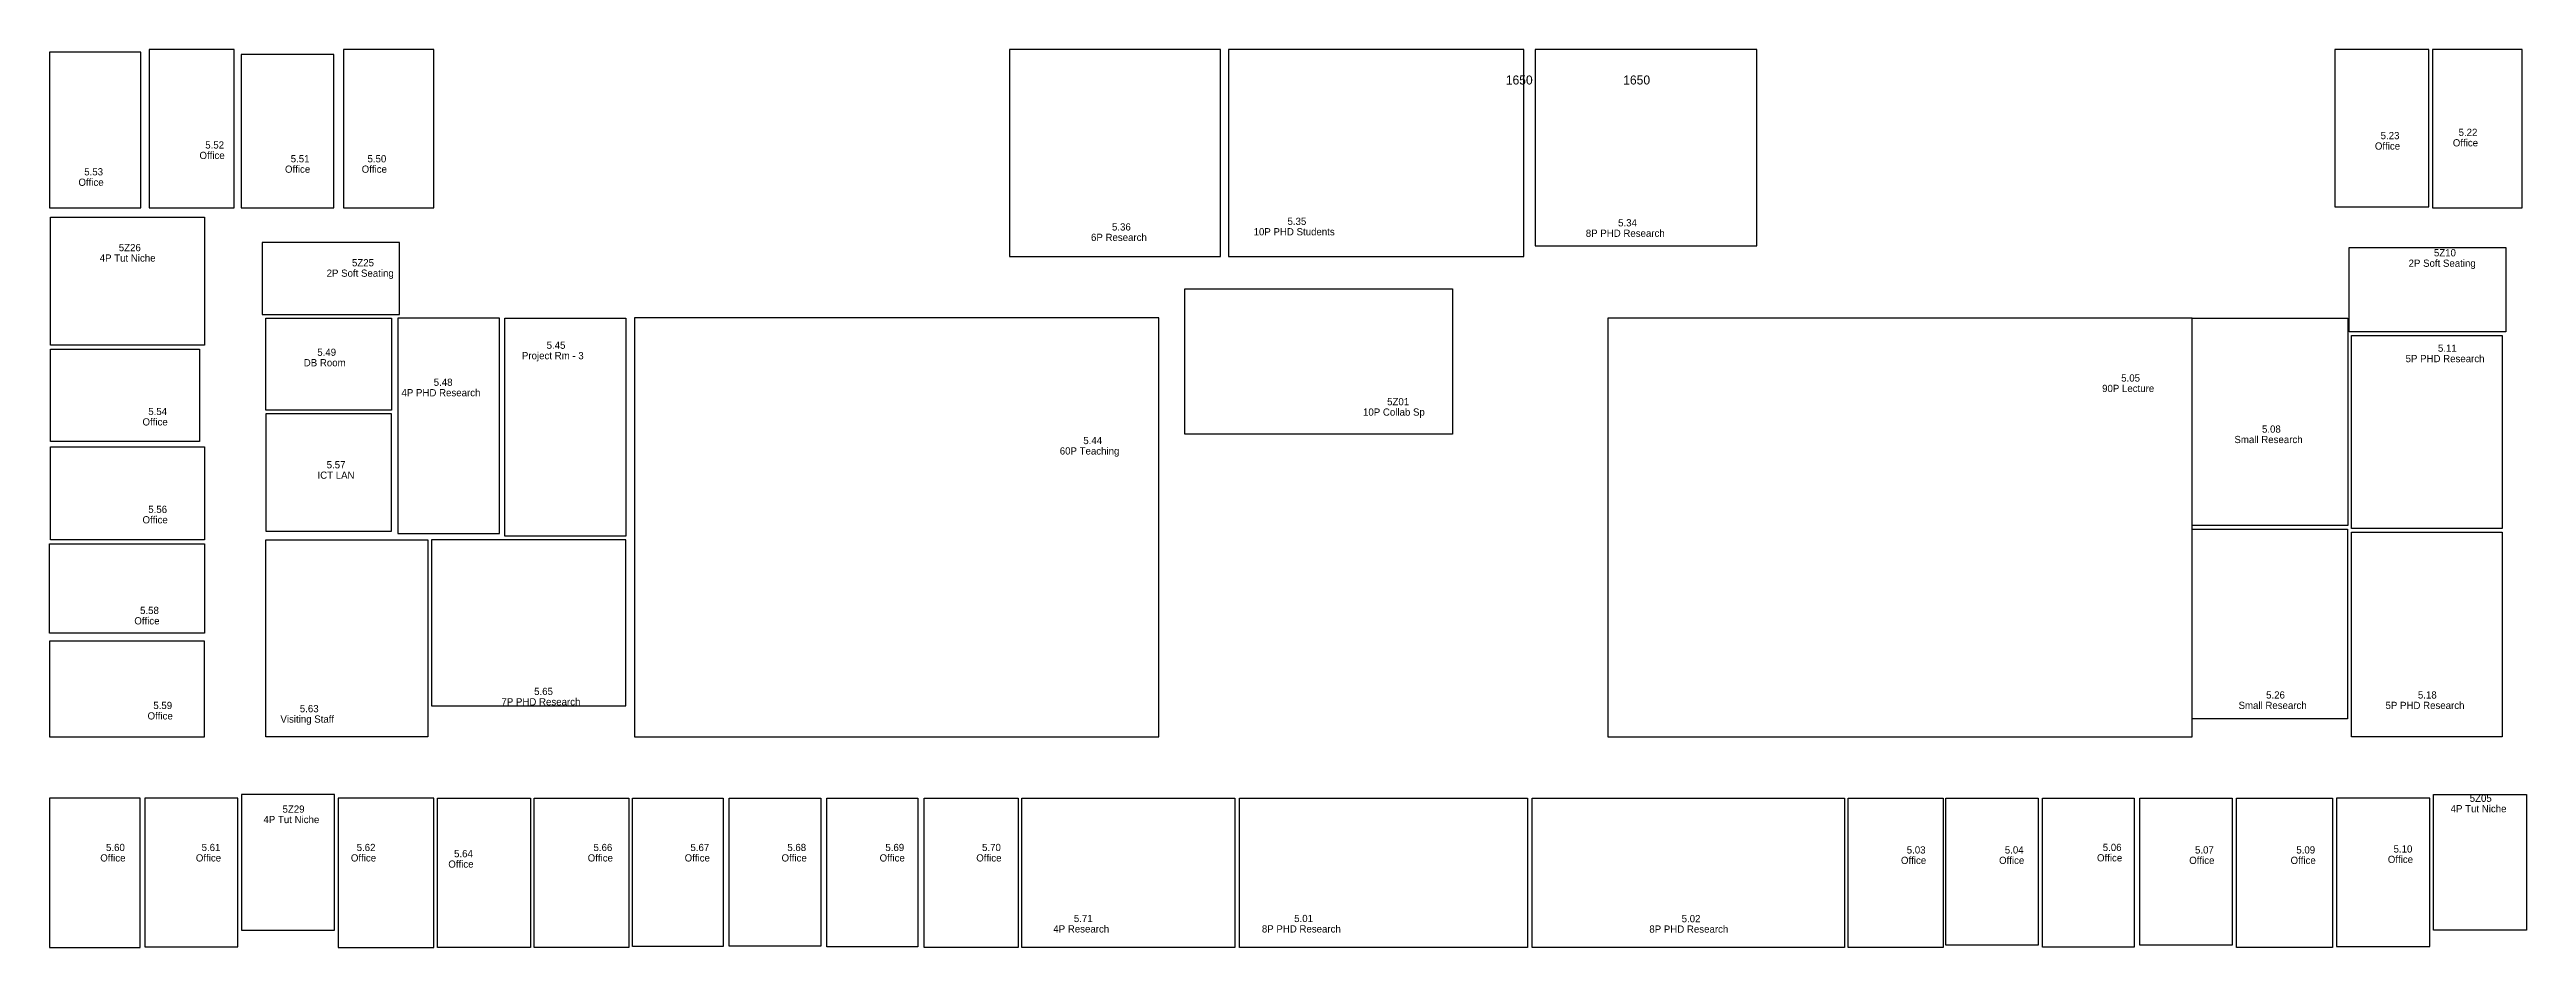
# Model space of a CAD drawing. Header units: millimetres. Extents: x 89863 to 339490, y -5784 to 52720.
# Drawn here: x 156863 to 225425, y 9370 to 34246 of the extents above; entities that cross this region are included whole.
import ezdxf

# ---------------------------------------------------------------- set-up
doc = ezdxf.new("R2010")
doc.units = ezdxf.units.MM
for name, color, linetype in [('A-ANNO-DIMS', 7, 'Continuous'), ('A-AREA-IDEN', 7, 'Continuous'), ('A-AREA-ROOM', 7, 'Continuous')]:
    doc.layers.add(name, color=color, linetype=linetype)

msp = doc.modelspace()

# ---------------------------------------------------------------- linework, layer by layer
at = {"layer": 'A-AREA-ROOM'}
for points in [[(159391, 34176), (156863, 34176), (156863, 29860), (159391, 29860)], [(159617, 29860), (161973, 29860), (161973, 34246), (159617, 34246)], [(164733, 34111), (162165, 34111), (162165, 29860), (164733, 29860)], [(167502, 34246), (164999, 34246), (164999, 29860), (167502, 29860)], [(189271, 34246), (183433, 34246), (183433, 28510), (189271, 28510)], [(197673, 34246), (189501, 34246), (189501, 28508), (197673, 28508)], [(204125, 34246), (197983, 34246), (197983, 28810), (204125, 28810)], [(222721, 34246), (220120, 34246), (220120, 29884), (222721, 29884)], [(222823, 29860), (225303, 29860), (225303, 34246), (222823, 34246)], [(161149, 26058), (156891, 26058), (156891, 29600), (161149, 29600)], [(162751, 26905), (166546, 26905), (166546, 28900), (162751, 28900)], [(224850, 26428), (220514, 26428), (220514, 28758), (224850, 28758)], [(188291, 27620), (195694, 27620), (195694, 23591), (188291, 23591)], [(162853, 26803), (166329, 26803), (166329, 24258), (162853, 24258)], [(169315, 26804), (166504, 26804), (166504, 20840), (169315, 20840)], [(169466, 26805), (172817, 26805), (172817, 20760), (169466, 20760)], [(187571, 26808), (173057, 26808), (173057, 15210), (187571, 15210)], [(216175, 26806), (200001, 26806), (200001, 15210), (216175, 15210)], [(220478, 21059), (216175, 21059), (216175, 26806), (220478, 26806)], [(220580, 26325), (224749, 26325), (224749, 20979), (220580, 20979)], [(156891, 25942), (161018, 25942), (161018, 23386), (156891, 23386)], [(166329, 24156), (162853, 24156), (162853, 20899), (166329, 20899)], [(156891, 23242), (161149, 23242), (161149, 20658), (156891, 20658)], [(162853, 20658), (167333, 20658), (167333, 15210), (162853, 15210)], [(172817, 20658), (167435, 20658), (167435, 16060), (172817, 16060)], [(216175, 20957), (220471, 20957), (220471, 15701), (216175, 15701)], [(220580, 20877), (224749, 20877), (224749, 15210), (220580, 15210)], [(156863, 20556), (161149, 20556), (161149, 18075), (156863, 18075)], [(161149, 17856), (156863, 17856), (156863, 15210), (161149, 15210)], [(159375, 13506), (156863, 13506), (156863, 9370), (159375, 9370)], [(162075, 13506), (159498, 13506), (159498, 9385), (162075, 9385)], [(164751, 13608), (162177, 13608), (162177, 9850), (164751, 9850)], [(167499, 13506), (164853, 13506), (164853, 9370), (167499, 9370)], [(167601, 13506), (170175, 13506), (170175, 9370), (167601, 9370)], [(170277, 13506), (172899, 13506), (172899, 9370), (170277, 9370)], [(173001, 13506), (175511, 13506), (175511, 9399), (173001, 9399)], [(175677, 13506), (178211, 13506), (178211, 9406), (175677, 9406)], [(178377, 13506), (180902, 13506), (180902, 9392), (178377, 9392)], [(181077, 13506), (183675, 13506), (183675, 9370), (181077, 9370)], [(183777, 13506), (189674, 13506), (189674, 9370), (183777, 9370)], [(189801, 13506), (197770, 13506), (197770, 9370), (189801, 9370)], [(197903, 13506), (206549, 13506), (206549, 9370), (197903, 9370)], [(206651, 13506), (209281, 13506), (209281, 9370), (206651, 9370)], [(209351, 13506), (211907, 13506), (211907, 9436), (209351, 9436)], [(212027, 13506), (214567, 13506), (214567, 9376), (212027, 9376)], [(214727, 13506), (217283, 13506), (217283, 9436), (214727, 9436)], [(217403, 13506), (220057, 13506), (220057, 9370), (217403, 9370)], [(222749, 13506), (220171, 13506), (220171, 9399), (222749, 9399)], [(222851, 13608), (225425, 13608), (225425, 9850), (222851, 9850)]]:
    msp.add_lwpolyline(points, close=True, dxfattribs=at)

# ---------------------------------------------------------------- texts
at = {"layer": 'A-ANNO-DIMS'}
for p in [(197173, 33276), (200423, 33276)]:
    msp.add_text('1650', height=250, dxfattribs=at).set_placement(p)
at = {"layer": 'A-AREA-IDEN'}
for s, p in [('5.52', (161173, 31501)), ('Office', (221229, 31472)), ('5.23', (221388, 31761)), ('Office', (223386, 31561)), ('5.22', (223546, 31850)), ('5.53', (157823, 30758)), ('Office', (161013, 31212)), ('Office', (163380, 30831)), ('5.51', (163539, 31120)), ('Office', (165504, 30831)), ('5.50', (165664, 31120)), ('Office', (157663, 30469)), ('5.35', (191130, 29386)), ('5.34', (200281, 29345)), ('5Z26', (158780, 28658)), ('6P Research', (185691, 28942)), ('5.36', (186271, 29231)), ('10P PHD Students', (190192, 29097)), ('8P PHD Research', (199387, 29056)), ('4P Tut Niche', (158252, 28369)), ('2P Soft Seating', (164533, 27950)), ('5Z25', (165234, 28239)), ('2P Soft Seating', (222162, 28226)), ('5Z10', (222863, 28515)), ('5.45', (170623, 25954)), ('5.11', (222975, 25872)), ('DB Room', (163900, 25470)), ('5.49', (164274, 25759)), ('Project Rm - 3', (169939, 25665)), ('5P PHD Research', (222079, 25583)), ('4P PHD Research', (166605, 24639)), ('5.48', (167497, 24928)), ('90P Lecture', (213679, 24757)), ('5.05', (214207, 25046)), ('Office', (159436, 23830)), ('5.54', (159596, 24119)), ('10P Collab Sp', (193221, 24102)), ('5Z01', (193888, 24391)), ('5.44', (185478, 23314)), ('Small Research', (217341, 23342)), ('5.08', (218104, 23631)), ('5.57', (164534, 22643)), ('60P Teaching', (184826, 23025)), ('ICT LAN', (164280, 22354)), ('Office', (159436, 21118)), ('5.56', (159596, 21407)), ('Office', (159210, 18319)), ('5.58', (159369, 18608)), ('5.65', (170277, 16365)), ('5.26', (218218, 16266)), ('5.18', (222420, 16266)), ('Office', (159576, 15686)), ('5.59', (159736, 15975)), ('Visiting Staff', (163254, 15598)), ('5.63', (163791, 15887)), ('7P PHD Research', (169372, 16076)), ('Small Research', (217455, 15977)), ('5P PHD Research', (221524, 15977)), ('5Z29', (163312, 13104)), ('4P Tut Niche', (223326, 13115)), ('5Z05', (223854, 13404)), ('4P Tut Niche', (162784, 12815)), ('Office', (158267, 11752)), ('5.60', (158426, 12041)), ('Office', (160913, 11752)), ('5.61', (161072, 12041)), ('Office', (165204, 11752)), ('5.62', (165364, 12041)), ('Office', (167901, 11581)), ('5.64', (168060, 11870)), ('Office', (171760, 11752)), ('5.66', (171920, 12041)), ('Office', (174444, 11752)), ('5.67', (174603, 12041)), ('Office', (177125, 11752)), ('5.68', (177285, 12041)), ('Office', (179839, 11752)), ('5.69', (179999, 12041)), ('Office', (182515, 11752)), ('5.70', (182675, 12041)), ('Office', (208111, 11684)), ('5.03', (208271, 11973)), ('Office', (210826, 11684)), ('5.04', (210986, 11973)), ('Office', (213537, 11754)), ('5.06', (213697, 12043)), ('Office', (216090, 11684)), ('5.07', (216250, 11973)), ('Office', (218895, 11684)), ('5.09', (219055, 11973)), ('Office', (221587, 11711)), ('5.10', (221746, 12000)), ('4P Research', (184648, 9785)), ('5.71', (185216, 10074)), ('8P PHD Research', (190421, 9785)), ('5.01', (191315, 10074)), ('8P PHD Research', (201146, 9780)), ('5.02', (202040, 10069))]:
    msp.add_text(s, height=200, dxfattribs=at).set_placement(p)

doc.saveas('drawing.dxf')
